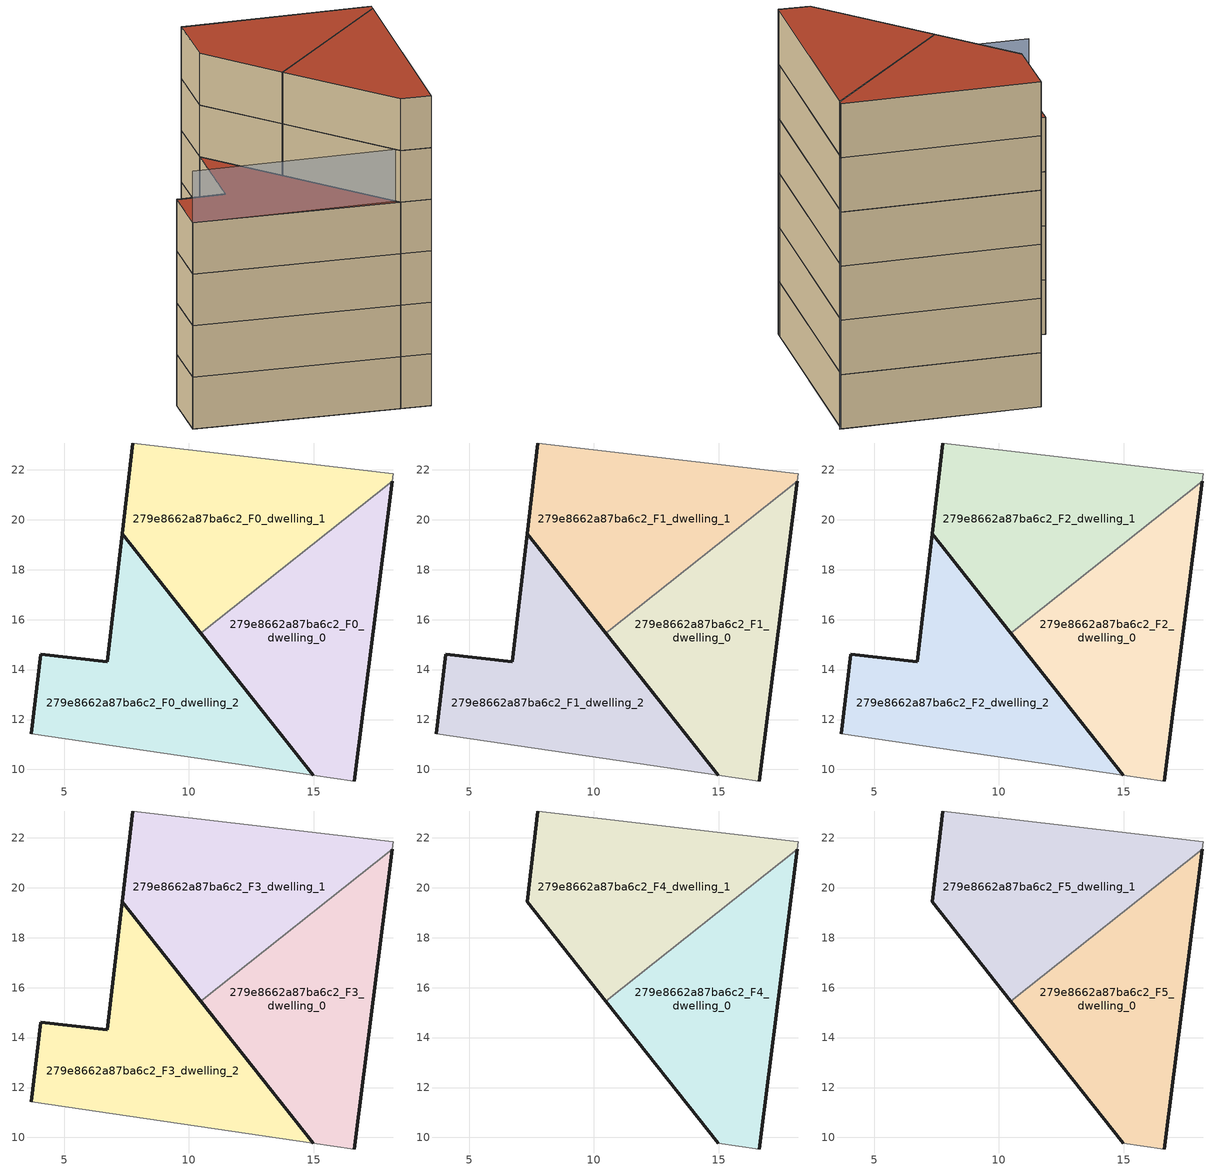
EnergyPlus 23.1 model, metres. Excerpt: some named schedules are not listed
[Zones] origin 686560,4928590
279e8662a87ba6c2_F0_dwelling_0
 floor ground (EU_floor_Construction): 16.63,9.54 18.15,21.55 10.48,15.46 14.99,9.78 z0
 wall outside (EU_wall_Construction): 14.99,9.78 10.48,15.46 / 18.15,21.55 16.63,9.54 z0:3
 wall adiabatic (EU_wall_Construction): 16.63,9.54 14.99,9.78 z0:3
 wall to 279e8662a87ba6c2_F0_dwelling_1 (EU_wall_Construction): 10.48,15.46 18.15,21.55 z0:3
279e8662a87ba6c2_F0_dwelling_1
 floor ground (EU_floor_Construction): 18.15,21.55 18.18,21.84 7.75,23.08 7.33,19.43 10.48,15.46 z0
 wall outside (EU_wall_Construction): 10.48,15.46 7.33,19.43 7.75,23.08 z0:3
 wall adiabatic (EU_wall_Construction): 7.75,23.08 18.18,21.84 18.15,21.55 z0:3
279e8662a87ba6c2_F0_dwelling_2
 floor ground (EU_floor_Construction): 14.99,9.78 7.33,19.43 6.73,14.31 4.06,14.62 3.69,11.43 z0
 wall outside (EU_wall_Construction): 3.69,11.43 4.06,14.62 6.73,14.31 7.33,19.43 14.99,9.78 z0:3
 wall adiabatic (EU_wall_Construction): 14.99,9.78 3.69,11.43 z0:3
279e8662a87ba6c2_F1_dwelling_0
 floor to 279e8662a87ba6c2_F0_dwelling_0 (EU_floor_Construction): 16.63,9.54 18.15,21.55 10.48,15.46 14.99,9.78 z3
 wall outside (EU_wall_Construction): 14.99,9.78 10.48,15.46 / 18.15,21.55 16.63,9.54 z3:6
 wall adiabatic (EU_wall_Construction): 16.63,9.54 14.99,9.78 z3:6
 wall to 279e8662a87ba6c2_F1_dwelling_1 (EU_wall_Construction): 10.48,15.46 18.15,21.55 z3:6
279e8662a87ba6c2_F1_dwelling_1
 floor to 279e8662a87ba6c2_F0_dwelling_1 (EU_floor_Construction): 18.15,21.55 18.18,21.84 7.75,23.08 7.33,19.43 10.48,15.46 z3
 wall outside (EU_wall_Construction): 10.48,15.46 7.33,19.43 7.75,23.08 z3:6
 wall adiabatic (EU_wall_Construction): 7.75,23.08 18.18,21.84 18.15,21.55 z3:6
279e8662a87ba6c2_F1_dwelling_2
 floor to 279e8662a87ba6c2_F0_dwelling_2 (EU_floor_Construction): 14.99,9.78 7.33,19.43 6.73,14.31 4.06,14.62 3.69,11.43 z3
 wall outside (EU_wall_Construction): 3.69,11.43 4.06,14.62 6.73,14.31 7.33,19.43 14.99,9.78 z3:6
 wall adiabatic (EU_wall_Construction): 14.99,9.78 3.69,11.43 z3:6
279e8662a87ba6c2_F2_dwelling_0
 floor to 279e8662a87ba6c2_F1_dwelling_0 (EU_floor_Construction): 16.63,9.54 18.15,21.55 10.48,15.46 14.99,9.78 z6
 wall outside (EU_wall_Construction): 14.99,9.78 10.48,15.46 / 18.15,21.55 16.63,9.54 z6:9
 wall adiabatic (EU_wall_Construction): 16.63,9.54 14.99,9.78 z6:9
 wall to 279e8662a87ba6c2_F2_dwelling_1 (EU_wall_Construction): 10.48,15.46 18.15,21.55 z6:9
279e8662a87ba6c2_F2_dwelling_1
 floor to 279e8662a87ba6c2_F1_dwelling_1 (EU_floor_Construction): 18.15,21.55 18.18,21.84 7.75,23.08 7.33,19.43 10.48,15.46 z6
 wall outside (EU_wall_Construction): 10.48,15.46 7.33,19.43 7.75,23.08 z6:9
 wall adiabatic (EU_wall_Construction): 7.75,23.08 18.18,21.84 18.15,21.55 z6:9
279e8662a87ba6c2_F2_dwelling_2
 floor to 279e8662a87ba6c2_F1_dwelling_2 (EU_floor_Construction): 14.99,9.78 7.33,19.43 6.73,14.31 4.06,14.62 3.69,11.43 z6
 wall outside (EU_wall_Construction): 3.69,11.43 4.06,14.62 6.73,14.31 7.33,19.43 14.99,9.78 z6:9
 wall adiabatic (EU_wall_Construction): 14.99,9.78 3.69,11.43 z6:9
279e8662a87ba6c2_F3_dwelling_0
 floor to 279e8662a87ba6c2_F2_dwelling_0 (EU_floor_Construction): 16.63,9.54 18.15,21.55 10.48,15.46 14.99,9.78 z9
 wall outside (EU_wall_Construction): 14.99,9.78 10.48,15.46 / 18.15,21.55 16.63,9.54 z9:12
 wall adiabatic (EU_wall_Construction): 16.63,9.54 14.99,9.78 z9:12
 wall to 279e8662a87ba6c2_F3_dwelling_1 (EU_wall_Construction): 10.48,15.46 18.15,21.55 z9:12
279e8662a87ba6c2_F3_dwelling_1
 floor to 279e8662a87ba6c2_F2_dwelling_1 (EU_floor_Construction): 18.15,21.55 18.18,21.84 7.75,23.08 7.33,19.43 10.48,15.46 z9
 wall outside (EU_wall_Construction): 10.48,15.46 7.33,19.43 7.75,23.08 z9:12
 wall adiabatic (EU_wall_Construction): 7.75,23.08 18.18,21.84 18.15,21.55 z9:12
279e8662a87ba6c2_F3_dwelling_2
 floor to 279e8662a87ba6c2_F2_dwelling_2 (EU_floor_Construction): 14.99,9.78 7.33,19.43 6.73,14.31 4.06,14.62 3.69,11.43 z9
 wall outside (EU_wall_Construction): 3.69,11.43 4.06,14.62 6.73,14.31 7.33,19.43 14.99,9.78 z9:12
 wall adiabatic (EU_wall_Construction): 14.99,9.78 3.69,11.43 z9:12
 roof outside (EU_roof_Construction): 7.33,19.43 14.99,9.78 3.69,11.43 4.06,14.62 6.73,14.31 z12
279e8662a87ba6c2_F4_dwelling_0
 floor to 279e8662a87ba6c2_F3_dwelling_0 (EU_floor_Construction): 16.63,9.54 18.15,21.55 10.48,15.46 14.99,9.78 z12
 wall outside (EU_wall_Construction): 14.99,9.78 10.48,15.46 / 18.15,21.55 16.63,9.54 z12:15
 wall adiabatic (EU_wall_Construction): 16.63,9.54 14.99,9.78 z12:15
 wall to 279e8662a87ba6c2_F4_dwelling_1 (EU_wall_Construction): 10.48,15.46 18.15,21.55 z12:15
279e8662a87ba6c2_F4_dwelling_1
 floor to 279e8662a87ba6c2_F3_dwelling_1 (EU_floor_Construction): 18.15,21.55 18.18,21.84 7.75,23.08 7.33,19.43 10.48,15.46 z12
 wall outside (EU_wall_Construction): 10.48,15.46 7.33,19.43 7.75,23.08 z12:15
 wall adiabatic (EU_wall_Construction): 7.75,23.08 18.18,21.84 18.15,21.55 z12:15
279e8662a87ba6c2_F5_dwelling_0
 floor to 279e8662a87ba6c2_F4_dwelling_0 (EU_floor_Construction): 16.63,9.54 18.15,21.55 10.48,15.46 14.99,9.78 z15
 wall outside (EU_wall_Construction): 14.99,9.78 10.48,15.46 / 18.15,21.55 16.63,9.54 z15:18
 wall adiabatic (EU_wall_Construction): 16.63,9.54 14.99,9.78 z15:18
 wall to 279e8662a87ba6c2_F5_dwelling_1 (EU_wall_Construction): 10.48,15.46 18.15,21.55 z15:18
 roof outside (EU_roof_Construction): 18.15,21.55 16.63,9.54 14.99,9.78 10.48,15.46 z18
279e8662a87ba6c2_F5_dwelling_1
 floor to 279e8662a87ba6c2_F4_dwelling_1 (EU_floor_Construction): 18.15,21.55 18.18,21.84 7.75,23.08 7.33,19.43 10.48,15.46 z15
 wall outside (EU_wall_Construction): 10.48,15.46 7.33,19.43 7.75,23.08 z15:18
 wall adiabatic (EU_wall_Construction): 7.75,23.08 18.18,21.84 18.15,21.55 z15:18
 roof outside (EU_roof_Construction): 18.18,21.84 18.15,21.55 10.48,15.46 7.33,19.43 7.75,23.08 z18
shading: 3.69,11.43 16.67,9.8 / 18.28,21.83 7.75,23.05 z0:15
[Building]
EU S2 Campaign: North Axis=0; Terrain=City; Solar Distribution=FullExterior
[Site:Location]
Bologna: Latitude=44.5; Longitude=11.25; Time Zone=1; Elevation=37
[SizingPeriod:WeatherFileDays]
AnnualSizingPeriod: Begin Month=1; Begin Day of Month=1; End Month=12; End Day of Month=31; Day of Week for Start Day=Monday; Use Weather File Daylight Saving Period=No; Use Weather File Rain and Snow Indicators=No
[MATERIAL]
EU_InternalMass_Material: Roughness=MediumRough; Thickness=0.1; Conductivity=1; Density=1800; Specific Heat=900; Thermal Absorptance=0.9; Solar Absorptance=0.7; Visible Absorptance=0.7
[MATERIAL:NOMASS] Roughness=MediumRough; Thermal Absorptance=0.9; Solar Absorptance=0.7; Visible Absorptance=0.7
Name | Thermal Resistance
EU_wall_NoMass | 0.905828
EU_roof_NoMass | 0.37593
EU_floor_NoMass | 0.67114
[CONSTRUCTION]
EU_wall_Construction: EU_wall_NoMass
EU_roof_Construction: EU_roof_NoMass
EU_floor_Construction: EU_floor_NoMass
EU_InternalMass_Construction: EU_InternalMass_Material
[ZONE] Type=1; Multiplier=1; Ceiling Height=autocalculate; Floor Area=autocalculate; Part of Total Floor Area=Yes
Name | Volume
279e8662a87ba6c2_F0_dwelling_0; 279e8662a87ba6c2_F1_dwelling_0; 279e8662a87ba6c2_F2_dwelling_0; 279e8662a87ba6c2_F3_dwelling_0; 279e8662a87ba6c2_F4_dwelling_0; 279e8662a87ba6c2_F5_dwelling_0 | 136.77
279e8662a87ba6c2_F0_dwelling_1; 279e8662a87ba6c2_F1_dwelling_1; 279e8662a87ba6c2_F2_dwelling_1; 279e8662a87ba6c2_F3_dwelling_1; 279e8662a87ba6c2_F4_dwelling_1; 279e8662a87ba6c2_F5_dwelling_1 | 136.763
279e8662a87ba6c2_F0_dwelling_2; 279e8662a87ba6c2_F1_dwelling_2; 279e8662a87ba6c2_F2_dwelling_2; 279e8662a87ba6c2_F3_dwelling_2 | 136.774
[INTERNALMASS] Construction=EU_InternalMass_Construction
Name | Zone or ZoneList | Surface Area
279e8662a87ba6c2_F0_dwelling_0_EU_InternalMass | 279e8662a87ba6c2_F0_dwelling_0 | 45.5885
279e8662a87ba6c2_F0_dwelling_1_EU_InternalMass | 279e8662a87ba6c2_F0_dwelling_1 | 45.5874
279e8662a87ba6c2_F0_dwelling_2_EU_InternalMass | 279e8662a87ba6c2_F0_dwelling_2 | 45.591
279e8662a87ba6c2_F1_dwelling_0_EU_InternalMass | 279e8662a87ba6c2_F1_dwelling_0 | 45.5885
279e8662a87ba6c2_F1_dwelling_1_EU_InternalMass | 279e8662a87ba6c2_F1_dwelling_1 | 45.5874
279e8662a87ba6c2_F1_dwelling_2_EU_InternalMass | 279e8662a87ba6c2_F1_dwelling_2 | 45.591
279e8662a87ba6c2_F2_dwelling_0_EU_InternalMass | 279e8662a87ba6c2_F2_dwelling_0 | 45.5885
279e8662a87ba6c2_F2_dwelling_1_EU_InternalMass | 279e8662a87ba6c2_F2_dwelling_1 | 45.5874
279e8662a87ba6c2_F2_dwelling_2_EU_InternalMass | 279e8662a87ba6c2_F2_dwelling_2 | 45.591
279e8662a87ba6c2_F3_dwelling_0_EU_InternalMass | 279e8662a87ba6c2_F3_dwelling_0 | 45.5885
279e8662a87ba6c2_F3_dwelling_1_EU_InternalMass | 279e8662a87ba6c2_F3_dwelling_1 | 45.5874
279e8662a87ba6c2_F3_dwelling_2_EU_InternalMass | 279e8662a87ba6c2_F3_dwelling_2 | 45.591
279e8662a87ba6c2_F4_dwelling_0_EU_InternalMass | 279e8662a87ba6c2_F4_dwelling_0 | 68.3809
279e8662a87ba6c2_F4_dwelling_1_EU_InternalMass | 279e8662a87ba6c2_F4_dwelling_1 | 68.3804
279e8662a87ba6c2_F5_dwelling_0_EU_InternalMass | 279e8662a87ba6c2_F5_dwelling_0 | 68.3809
279e8662a87ba6c2_F5_dwelling_1_EU_InternalMass | 279e8662a87ba6c2_F5_dwelling_1 | 68.3804
[OTHEREQUIPMENT] Fuel Type=Electricity; Design Level Calculation Method=Watts/Area; Power per Zone Floor Area=1; Fraction Latent=0; Fraction Radiant=0; Fraction Lost=0; Carbon Dioxide Generation Rate=0; EndUse Subcategory=EU_Step8_InternalGains
Name | Zone or ZoneList or Space or SpaceList | Schedule
EU_Step8_InternalGain_279e8662a87ba6c2_F0_dwelling_0_f000 | 279e8662a87ba6c2_F0_dwelling_0 | EU_Step8_GainSchedule_279e8662a87ba6c2_F0_dwelling_0_f000
EU_Step8_InternalGain_279e8662a87ba6c2_F0_dwelling_1_f000 | 279e8662a87ba6c2_F0_dwelling_1 | EU_Step8_GainSchedule_279e8662a87ba6c2_F0_dwelling_1_f000
EU_Step8_InternalGain_279e8662a87ba6c2_F0_dwelling_2_f000 | 279e8662a87ba6c2_F0_dwelling_2 | EU_Step8_GainSchedule_279e8662a87ba6c2_F0_dwelling_2_f000
EU_Step8_InternalGain_279e8662a87ba6c2_F1_dwelling_0_f000 | 279e8662a87ba6c2_F1_dwelling_0 | EU_Step8_GainSchedule_279e8662a87ba6c2_F1_dwelling_0_f000
EU_Step8_InternalGain_279e8662a87ba6c2_F1_dwelling_1_f000 | 279e8662a87ba6c2_F1_dwelling_1 | EU_Step8_GainSchedule_279e8662a87ba6c2_F1_dwelling_1_f000
EU_Step8_InternalGain_279e8662a87ba6c2_F1_dwelling_2_f000 | 279e8662a87ba6c2_F1_dwelling_2 | EU_Step8_GainSchedule_279e8662a87ba6c2_F1_dwelling_2_f000
EU_Step8_InternalGain_279e8662a87ba6c2_F2_dwelling_0_f000 | 279e8662a87ba6c2_F2_dwelling_0 | EU_Step8_GainSchedule_279e8662a87ba6c2_F2_dwelling_0_f000
EU_Step8_InternalGain_279e8662a87ba6c2_F2_dwelling_1_f000 | 279e8662a87ba6c2_F2_dwelling_1 | EU_Step8_GainSchedule_279e8662a87ba6c2_F2_dwelling_1_f000
EU_Step8_InternalGain_279e8662a87ba6c2_F2_dwelling_2_f000 | 279e8662a87ba6c2_F2_dwelling_2 | EU_Step8_GainSchedule_279e8662a87ba6c2_F2_dwelling_2_f000
EU_Step8_InternalGain_279e8662a87ba6c2_F3_dwelling_0_f000 | 279e8662a87ba6c2_F3_dwelling_0 | EU_Step8_GainSchedule_279e8662a87ba6c2_F3_dwelling_0_f000
EU_Step8_InternalGain_279e8662a87ba6c2_F3_dwelling_1_f000 | 279e8662a87ba6c2_F3_dwelling_1 | EU_Step8_GainSchedule_279e8662a87ba6c2_F3_dwelling_1_f000
EU_Step8_InternalGain_279e8662a87ba6c2_F3_dwelling_2_f000 | 279e8662a87ba6c2_F3_dwelling_2 | EU_Step8_GainSchedule_279e8662a87ba6c2_F3_dwelling_2_f000
EU_Step8_InternalGain_279e8662a87ba6c2_F4_dwelling_0_f000 | 279e8662a87ba6c2_F4_dwelling_0 | EU_Step8_GainSchedule_279e8662a87ba6c2_F4_dwelling_0_f000
EU_Step8_InternalGain_279e8662a87ba6c2_F4_dwelling_1_f000 | 279e8662a87ba6c2_F4_dwelling_1 | EU_Step8_GainSchedule_279e8662a87ba6c2_F4_dwelling_1_f000
EU_Step8_InternalGain_279e8662a87ba6c2_F5_dwelling_0_f000 | 279e8662a87ba6c2_F5_dwelling_0 | EU_Step8_GainSchedule_279e8662a87ba6c2_F5_dwelling_0_f000
EU_Step8_InternalGain_279e8662a87ba6c2_F5_dwelling_1_f000 | 279e8662a87ba6c2_F5_dwelling_1 | EU_Step8_GainSchedule_279e8662a87ba6c2_F5_dwelling_1_f000
[ZONEVENTILATION:DESIGNFLOWRATE] Schedule=EU_AlwaysOn; Design Flow Rate Calculation Method=AirChanges/Hour; Air Changes per Hour=0.73129; Ventilation Type=Natural; Fan Pressure Rise=0; Fan Total Efficiency=1; Constant Term Coefficient=1; Temperature Term Coefficient=0; Velocity Term Coefficient=0; Velocity Squared Term Coefficient=0; Minimum Indoor Temperature=-100; Maximum Indoor Temperature=100; Delta Temperature=-100; Minimum Outdoor Temperature=-100; Maximum Outdoor Temperature=100; Maximum Wind Speed=40
Name | Zone or ZoneList or Space or SpaceList
EU_ConstantAir_279e8662a87ba6c2_F0_dwelling_0 | 279e8662a87ba6c2_F0_dwelling_0
EU_ConstantAir_279e8662a87ba6c2_F0_dwelling_1 | 279e8662a87ba6c2_F0_dwelling_1
EU_ConstantAir_279e8662a87ba6c2_F0_dwelling_2 | 279e8662a87ba6c2_F0_dwelling_2
EU_ConstantAir_279e8662a87ba6c2_F1_dwelling_0 | 279e8662a87ba6c2_F1_dwelling_0
EU_ConstantAir_279e8662a87ba6c2_F1_dwelling_1 | 279e8662a87ba6c2_F1_dwelling_1
EU_ConstantAir_279e8662a87ba6c2_F1_dwelling_2 | 279e8662a87ba6c2_F1_dwelling_2
EU_ConstantAir_279e8662a87ba6c2_F2_dwelling_0 | 279e8662a87ba6c2_F2_dwelling_0
EU_ConstantAir_279e8662a87ba6c2_F2_dwelling_1 | 279e8662a87ba6c2_F2_dwelling_1
EU_ConstantAir_279e8662a87ba6c2_F2_dwelling_2 | 279e8662a87ba6c2_F2_dwelling_2
EU_ConstantAir_279e8662a87ba6c2_F3_dwelling_0 | 279e8662a87ba6c2_F3_dwelling_0
EU_ConstantAir_279e8662a87ba6c2_F3_dwelling_1 | 279e8662a87ba6c2_F3_dwelling_1
EU_ConstantAir_279e8662a87ba6c2_F3_dwelling_2 | 279e8662a87ba6c2_F3_dwelling_2
EU_ConstantAir_279e8662a87ba6c2_F4_dwelling_0 | 279e8662a87ba6c2_F4_dwelling_0
EU_ConstantAir_279e8662a87ba6c2_F4_dwelling_1 | 279e8662a87ba6c2_F4_dwelling_1
EU_ConstantAir_279e8662a87ba6c2_F5_dwelling_0 | 279e8662a87ba6c2_F5_dwelling_0
EU_ConstantAir_279e8662a87ba6c2_F5_dwelling_1 | 279e8662a87ba6c2_F5_dwelling_1
[HVACTEMPLATE:THERMOSTAT] Constant Heating Setpoint=20; Constant Cooling Setpoint=50
EU_HeatOnly_279e8662a87ba6c2_F0_dwelling_0; EU_HeatOnly_279e8662a87ba6c2_F0_dwelling_1; EU_HeatOnly_279e8662a87ba6c2_F0_dwelling_2; EU_HeatOnly_279e8662a87ba6c2_F1_dwelling_0; EU_HeatOnly_279e8662a87ba6c2_F1_dwelling_1; EU_HeatOnly_279e8662a87ba6c2_F1_dwelling_2; EU_HeatOnly_279e8662a87ba6c2_F2_dwelling_0; EU_HeatOnly_279e8662a87ba6c2_F2_dwelling_1; EU_HeatOnly_279e8662a87ba6c2_F2_dwelling_2; EU_HeatOnly_279e8662a87ba6c2_F3_dwelling_0; EU_HeatOnly_279e8662a87ba6c2_F3_dwelling_1; EU_HeatOnly_279e8662a87ba6c2_F3_dwelling_2; EU_HeatOnly_279e8662a87ba6c2_F4_dwelling_0; EU_HeatOnly_279e8662a87ba6c2_F4_dwelling_1; EU_HeatOnly_279e8662a87ba6c2_F5_dwelling_0; EU_HeatOnly_279e8662a87ba6c2_F5_dwelling_1
[HVACTEMPLATE:ZONE:IDEALLOADSAIRSYSTEM] System Availability Schedule=EU_AlwaysOn; Maximum Heating Supply Air Temperature=50; Minimum Cooling Supply Air Temperature=13; Maximum Heating Supply Air Humidity Ratio=0.0156; Minimum Cooling Supply Air Humidity Ratio=0.0077; Heating Limit=NoLimit; Cooling Limit=NoLimit; Heating Availability Schedule=EU_AlwaysOn; Cooling Availability Schedule=EU_CoolingOff; Dehumidification Control Type=ConstantSensibleHeatRatio; Cooling Sensible Heat Ratio=0.7; Dehumidification Setpoint=60; Humidification Control Type=None; Humidification Setpoint=30; Outdoor Air Method=None; Outdoor Air Flow Rate per Person=0.00944; Outdoor Air Flow Rate per Zone Floor Area=0; Outdoor Air Flow Rate per Zone=0; Demand Controlled Ventilation Type=None; Outdoor Air Economizer Type=NoEconomizer; Heat Recovery Type=None; Sensible Heat Recovery Effectiveness=0.7; Latent Heat Recovery Effectiveness=0.65
Name | Template Thermostat
279e8662a87ba6c2_F0_dwelling_0 | EU_HeatOnly_279e8662a87ba6c2_F0_dwelling_0
279e8662a87ba6c2_F0_dwelling_1 | EU_HeatOnly_279e8662a87ba6c2_F0_dwelling_1
279e8662a87ba6c2_F0_dwelling_2 | EU_HeatOnly_279e8662a87ba6c2_F0_dwelling_2
279e8662a87ba6c2_F1_dwelling_0 | EU_HeatOnly_279e8662a87ba6c2_F1_dwelling_0
279e8662a87ba6c2_F1_dwelling_1 | EU_HeatOnly_279e8662a87ba6c2_F1_dwelling_1
279e8662a87ba6c2_F1_dwelling_2 | EU_HeatOnly_279e8662a87ba6c2_F1_dwelling_2
279e8662a87ba6c2_F2_dwelling_0 | EU_HeatOnly_279e8662a87ba6c2_F2_dwelling_0
279e8662a87ba6c2_F2_dwelling_1 | EU_HeatOnly_279e8662a87ba6c2_F2_dwelling_1
279e8662a87ba6c2_F2_dwelling_2 | EU_HeatOnly_279e8662a87ba6c2_F2_dwelling_2
279e8662a87ba6c2_F3_dwelling_0 | EU_HeatOnly_279e8662a87ba6c2_F3_dwelling_0
279e8662a87ba6c2_F3_dwelling_1 | EU_HeatOnly_279e8662a87ba6c2_F3_dwelling_1
279e8662a87ba6c2_F3_dwelling_2 | EU_HeatOnly_279e8662a87ba6c2_F3_dwelling_2
279e8662a87ba6c2_F4_dwelling_0 | EU_HeatOnly_279e8662a87ba6c2_F4_dwelling_0
279e8662a87ba6c2_F4_dwelling_1 | EU_HeatOnly_279e8662a87ba6c2_F4_dwelling_1
279e8662a87ba6c2_F5_dwelling_0 | EU_HeatOnly_279e8662a87ba6c2_F5_dwelling_0
279e8662a87ba6c2_F5_dwelling_1 | EU_HeatOnly_279e8662a87ba6c2_F5_dwelling_1
[SIZING:ZONE] Zone Cooling Design Supply Air Temperature Input Method=SupplyAirTemperature; Zone Cooling Design Supply Air Temperature=13; Zone Heating Design Supply Air Temperature Input Method=SupplyAirTemperature; Zone Heating Design Supply Air Temperature=50; Zone Cooling Design Supply Air Humidity Ratio=0.008; Zone Heating Design Supply Air Humidity Ratio=0.008; Cooling Design Air Flow Method=DesignDay; Cooling Design Air Flow Rate=0; Cooling Minimum Air Flow per Zone Floor Area=0.000762; Cooling Minimum Air Flow=0; Cooling Minimum Air Flow Fraction=0.2; Heating Design Air Flow Method=DesignDay; Heating Design Air Flow Rate=0; Heating Maximum Air Flow per Zone Floor Area=0.002032; Heating Maximum Air Flow=0.141576; Heating Maximum Air Flow Fraction=0.3; Account for Dedicated Outdoor Air System=No; Dedicated Outdoor Air System Control Strategy=NeutralSupplyAir; Dedicated Outdoor Air Low Setpoint Temperature for Design=autosize; Dedicated Outdoor Air High Setpoint Temperature for Design=autosize; Zone Load Sizing Method=Sensible Load Only No Latent Load; Zone Latent Cooling Design Supply Air Humidity Ratio Input Method=HumidityRatioDifference; Zone Cooling Design Supply Air Humidity Ratio Difference=0.005; Zone Latent Heating Design Supply Air Humidity Ratio Input Method=HumidityRatioDifference; Zone Humidification Design Supply Air Humidity Ratio Difference=0.005
279e8662a87ba6c2_F0_dwelling_0; 279e8662a87ba6c2_F0_dwelling_1
